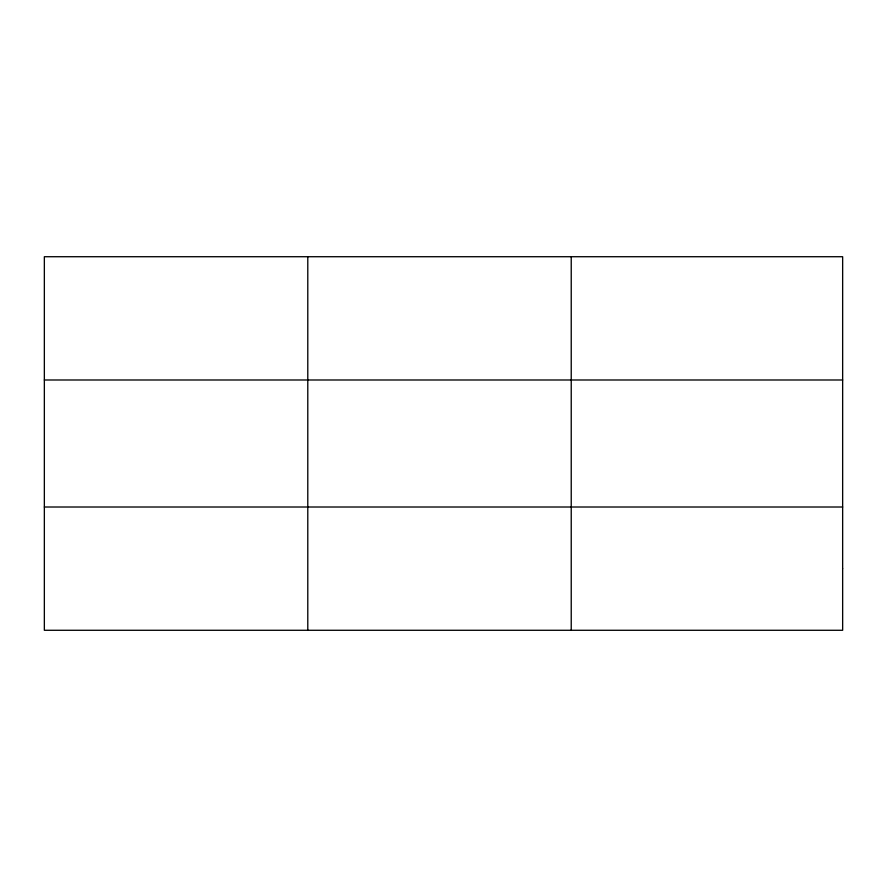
<?xml version="1.0" encoding="UTF-8"?>
<svg xmlns="http://www.w3.org/2000/svg" width="887" height="887" viewBox="0 0 887 887"><rect width="100%" height="100%" fill="white"/><g stroke="black" fill="none" stroke-linecap="round" stroke-linejoin="round"><path stroke-width="1.33" d="M307.789 630.28L307.789 256.72M571.228 630.28L571.228 256.72M44.35 379.991L842.65 379.991M44.35 507.009L842.65 507.009M842.65 568.645L842.65 630.28L44.35 630.28L44.35 256.72L842.65 256.72L842.65 568.645"/></g></svg>
